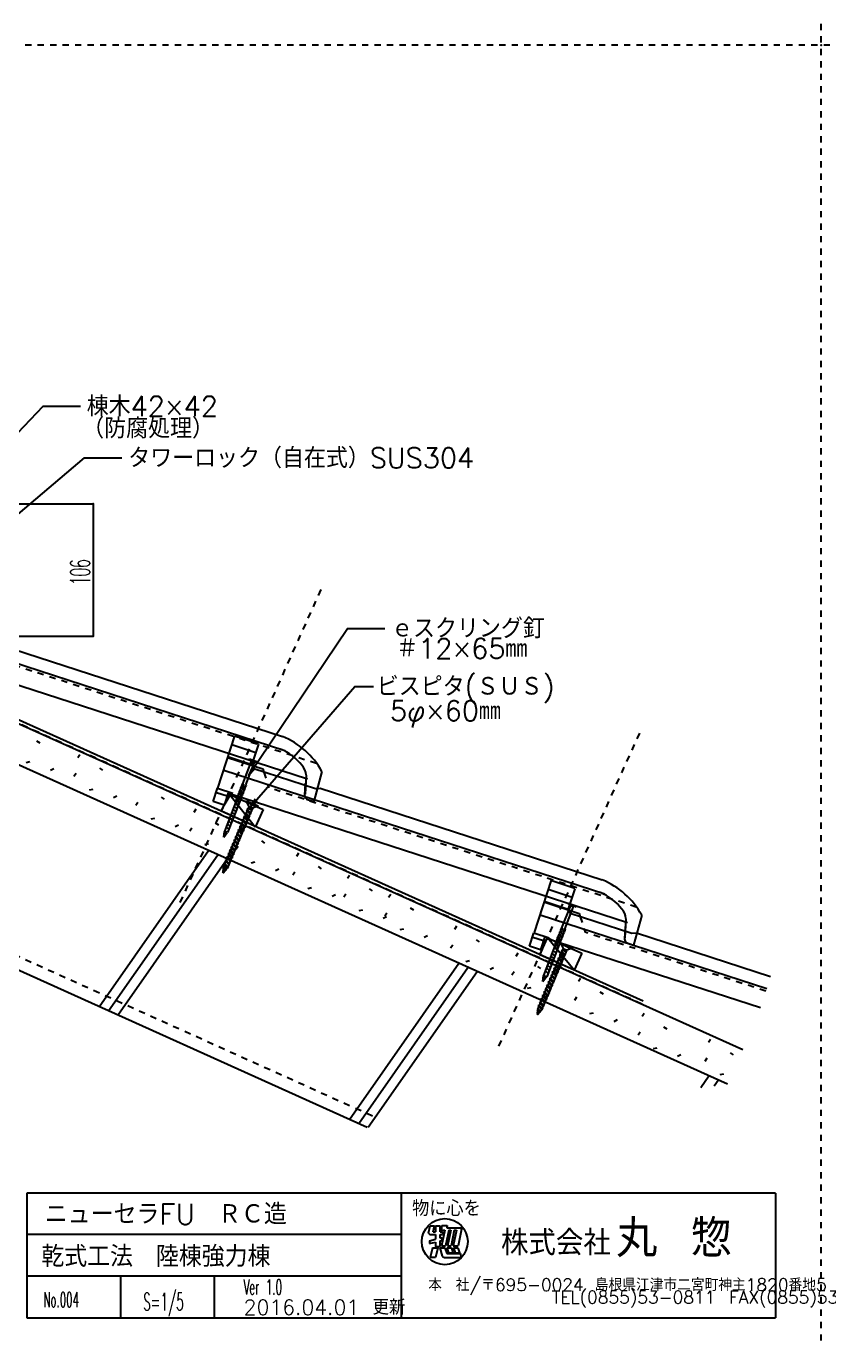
# Model space of a CAD drawing. Extents: x -1727 to 4652, y -2308 to 2357.
# Drawn here: x 848 to 1491, y 15 to 1065 of the extents above; entities that cross this region are included whole.
import ezdxf

# ---------------------------------------------------------------- set-up
doc = ezdxf.new("R2010")
doc.units = 0
doc.header["$LTSCALE"] = 5
doc.linetypes.add('DOT', pattern=[2, 1, -1])
for name, color, linetype in [('0-0', 7, 'CONTINUOUS'), ('0-1', 7, 'CONTINUOUS'), ('0-2', 7, 'CONTINUOUS'), ('0-3', 7, 'CONTINUOUS'), ('0-4', 7, 'CONTINUOUS'), ('0-A', 7, 'CONTINUOUS'), ('0-F', 7, 'CONTINUOUS')]:
    doc.layers.add(name, color=color, linetype=linetype)
doc.styles.get("Standard").update_dxf_attribs({"font": 'txt.shx', "bigfont": 'extfont.shx'})

msp = doc.modelspace()

# ---------------------------------------------------------------- linework, layer by layer
at = {"layer": '0-0', "color": 7, "linetype": 'CONTINUOUS'}
for p, q in [((1448.494, 130.3427), (848.494, 130.3427)), ((848.494, 130.3427), (848.494, 30.3427)), ((1148.494, 130.3427), (1148.494, 30.3427)), ((1448.494, 130.3427), (1448.494, 30.3427)), ((1148.494, 97.0093), (848.494, 97.0093)), ((1170.1928, 98.3051), (1171.6706, 104.1209)), ((1170.1928, 98.3051), (1171.4886, 97.0226)), ((1171.4886, 97.0226), (1175.848, 97.0226)), ((1171.6706, 104.1209), (1175.0144, 104.1209)), ((1174.0305, 99.2847), (1175.0144, 104.1209)), ((1174.0305, 99.2847), (1175.848, 99.2847)), ((1175.848, 104.1209), (1175.848, 99.2847)), ((1175.848, 104.1209), (1179.7092, 104.1209)), ((1175.848, 97.0226), (1175.848, 93.263)), ((1179.7092, 99.2847), (1179.7092, 104.1209)), ((1179.7092, 99.2847), (1181.525, 99.2847)), ((1179.7092, 94.2488), (1179.7092, 97.0226)), ((1179.7092, 97.0226), (1181.525, 97.0226)), ((1179.7092, 94.2488), (1181.2924, 94.6531)), ((1181.0739, 104.2594), (1180.3422, 100.6628)), ((1180.3422, 100.6628), (1183.4007, 100.6628)), ((1183.4007, 100.6628), (1180.8288, 88.0206)), ((1181.2924, 94.6531), (1180.9684, 92.3845)), ((1181.0739, 104.2594), (1185.3013, 104.2594)), ((1181.525, 99.2847), (1181.525, 97.0226)), ((1186.4739, 100.6628), (1183.902, 88.0206)), ((1185.3013, 104.2594), (1184.961, 102.5869)), ((1184.961, 102.5869), (1196.1117, 102.5869)), ((1188.159, 100.6628), (1185.5871, 88.0206)), ((1186.4739, 100.6628), (1188.159, 100.6628)), ((1191.0054, 100.6628), (1188.4335, 88.0206)), ((1192.7063, 100.6628), (1190.1344, 88.0206)), ((1191.0054, 100.6628), (1192.7063, 100.6628)), ((1196.753, 101.5032), (1194.0101, 88.0206)), ((1171.1415, 92.0613), (1175.848, 93.263)), ((1171.1415, 92.0613), (1171.1415, 89.8755)), ((1171.1415, 89.8755), (1175.848, 91.0772)), ((1173.4608, 86.5179), (1171.6265, 78.7787)), ((1173.4608, 86.5179), (1177.8707, 86.5179)), ((1175.614, 87.6186), (1179.7092, 87.6186)), ((1175.848, 91.0772), (1175.848, 87.5406)), ((1177.8707, 86.5179), (1176.0364, 78.7787)), ((1179.4024, 86.5179), (1181.3147, 79.8227)), ((1179.4024, 86.5179), (1183.5004, 86.5179)), ((1179.7092, 92.063), (1180.9684, 92.3845)), ((1179.7092, 87.6186), (1179.7092, 92.063)), ((1180.8288, 88.0206), (1183.902, 88.0206)), ((1183.5004, 86.5179), (1184.9773, 81.8024)), ((1185.0645, 86.5179), (1186.3271, 82.4863)), ((1185.0645, 86.5179), (1188.6511, 86.5179)), ((1185.5871, 88.0206), (1188.4335, 88.0206)), ((1188.6511, 86.5179), (1189.9138, 82.4863)), ((1190.1344, 88.0206), (1194.0101, 88.0206)), ((1190.4347, 86.5179), (1191.6974, 82.4863)), ((1190.4347, 86.5179), (1193.8814, 86.5179)), ((1193.8814, 86.5179), (1195.1441, 82.4863)), ((1176.0364, 78.7787), (1171.6265, 78.7787)), ((1183.966, 78.5987), (1196.3276, 78.5987)), ((1184.9773, 81.8024), (1195.9892, 81.8024)), ((1186.3271, 82.4863), (1189.9138, 82.4863)), ((1191.6974, 82.4863), (1195.1441, 82.4863)), ((1195.9892, 81.8024), (1196.3276, 78.5987)), ((1148.494, 63.676), (848.494, 63.676)), ((923.494, 63.676), (923.494, 30.3427)), ((998.494, 63.676), (998.494, 30.3427)), ((848.494, 30.3427), (1448.494, 30.3427))]:
    msp.add_line(p, q, dxfattribs=at)
msp.add_circle((1183.3491, 91.3979), 18.4473, dxfattribs=at)
for centre, radius, start, end in [((1195.2195, 101.3273), 1.5436, 6.5455, 54.6882), ((1183.6165, 81.3252), 2.7488, 213.1353, 277.3045)]:
    msp.add_arc(centre, radius, start, end, dxfattribs=at)
at = {"layer": '0-1', "color": 7, "linetype": 'DOT'}
msp.add_line((1341.2958, 281.7651), (723.5402, 559.7519), dxfattribs=at)
at = {"layer": '0-1', "color": 7, "linetype": 'CONTINUOUS'}
for p, q in [((1342.477, 283.9495), (724.4469, 562.0598)), ((1031.3878, 423.5104), (1010.528, 449.9465)), ((1286.985, 308.8954), (1265.8027, 334.9014))]:
    msp.add_line(p, q, dxfattribs=at)
at = {"layer": '0-1', "color": 4, "linetype": 'CONTINUOUS'}
for p, q in [((1021.5386, 458.1967), (1028.5391, 476.2849)), ((1023.8279, 457.3096), (1030.8288, 475.3987)), ((1026.6328, 477.4047), (1026.9176, 478.1407)), ((1032.9931, 474.9431), (1026.6328, 477.4047)), ((1026.9176, 478.1407), (1033.2779, 475.6791)), ((1028.5391, 476.2849), (1028.0702, 476.8484)), ((1028.5391, 476.2849), (1030.8288, 475.3987)), ((1030.8288, 475.3987), (1031.5557, 475.4994)), ((1030.8288, 475.3987), (1031.5557, 475.4994)), ((1033.2779, 475.6791), (1032.9931, 474.9431)), ((1019.7022, 453.452), (1021.3436, 449.5262)), ((1019.7022, 453.452), (1021.3436, 449.5262)), ((1020.6204, 455.8243), (1022.2618, 451.8985)), ((1020.6204, 455.8243), (1022.2618, 451.8985)), ((1021.5386, 458.1967), (1023.1799, 454.2709)), ((1023.7837, 457.3807), (1024.0952, 456.6358)), ((1016.6645, 445.853), (1006.6985, 420.1023)), ((1019.2645, 444.8467), (1009.2985, 419.0961)), ((1014.97, 442.5159), (1017.9624, 440.3689)), ((1015.8761, 444.8573), (1018.8686, 442.7103)), ((1019.3082, 443.8194), (1015.919, 445.1311)), ((1016.9478, 446.3349), (1017.7469, 444.4236)), ((1016.9478, 446.3349), (1017.7469, 444.4236)), ((1017.8659, 448.7072), (1019.5073, 444.7815)), ((1017.8659, 448.7072), (1019.5073, 444.7815)), ((1018.7841, 451.0797), (1020.4255, 447.1538)), ((1018.7841, 451.0797), (1020.4255, 447.1538)), ((1024.3032, 444.1143), (1024.4646, 444.4975)), ((1033.5767, 440.2089), (1024.3032, 444.1143)), ((1024.3032, 444.1143), (1026.2664, 439.8129)), ((1024.4646, 444.4975), (1033.7381, 440.5921)), ((1010.4392, 430.8092), (1013.4317, 428.6622)), ((1011.3453, 433.1505), (1014.3378, 431.0036)), ((1012.2515, 435.4918), (1015.244, 433.3449)), ((1013.1576, 437.8332), (1016.1502, 435.6863)), ((1014.0638, 440.1746), (1017.0563, 438.0276)), ((1022.6698, 431.2501), (1021.8815, 429.3782)), ((1022.0542, 431.9978), (1023.0192, 432.0798)), ((1022.0542, 431.9978), (1025.9113, 428.7831)), ((1022.0542, 431.9978), (1022.6698, 431.2501)), ((1022.6698, 431.2501), (1024.9463, 428.7011)), ((1023.8076, 433.9517), (1023.0192, 432.0798)), ((1025.2957, 429.5308), (1023.0192, 432.0798)), ((1023.1919, 434.6994), (1024.157, 434.7814)), ((1023.1919, 434.6994), (1027.049, 431.4847)), ((1023.1919, 434.6994), (1023.8076, 433.9517)), ((1023.8076, 433.9517), (1026.084, 431.4027)), ((1024.9453, 436.6533), (1024.157, 434.7814)), ((1026.4334, 432.2324), (1024.157, 434.7814)), ((1024.3296, 437.401), (1025.2947, 437.483)), ((1024.3296, 437.401), (1028.1868, 434.1863)), ((1024.3296, 437.401), (1024.9453, 436.6533)), ((1024.9453, 436.6533), (1027.2217, 434.1043)), ((1027.5711, 434.934), (1025.2947, 437.483)), ((1026.084, 431.4027), (1025.2957, 429.5308)), ((1025.6187, 438.7239), (1028.8013, 437.3836)), ((1025.7793, 438.6563), (1028.6566, 437.4445)), ((1026.2744, 439.8095), (1025.7874, 438.6529)), ((1027.049, 431.4847), (1026.084, 431.4027)), ((1026.2744, 439.8095), (1029.1437, 438.6012)), ((1027.2217, 434.1043), (1026.4334, 432.2324)), ((1027.049, 431.4847), (1026.4334, 432.2324)), ((1027.21, 438.0537), (1028.3482, 436.7792)), ((1028.1868, 434.1863), (1027.2217, 434.1043)), ((1028.3482, 436.7792), (1027.5711, 434.934)), ((1028.1868, 434.1863), (1027.5711, 434.934)), ((1029.3133, 436.8612), (1028.3482, 436.7792)), ((1028.5692, 437.4813), (1029.3133, 436.8612)), ((1029.1197, 438.6112), (1028.6245, 437.4353)), ((1028.6327, 437.4546), (1028.6245, 437.4353)), ((1029.3133, 436.8612), (1028.8013, 437.3836)), ((1033.5767, 440.2089), (1029.1437, 438.6012)), ((1033.7381, 440.5921), (1033.5767, 440.2089)), ((1006.2741, 415.3533), (1006.7825, 420.0695)), ((1007.7207, 423.7851), (1010.7132, 421.6381)), ((1008.6269, 426.1265), (1011.6194, 423.9795)), ((1009.533, 428.4678), (1012.5255, 426.3208)), ((1018.1189, 420.4438), (1017.3306, 418.5718)), ((1017.5032, 421.1914), (1018.4683, 421.2734)), ((1017.5032, 421.1914), (1021.3604, 417.9767)), ((1017.5032, 421.1914), (1018.1189, 420.4438)), ((1018.1189, 420.4438), (1020.3953, 417.8947)), ((1019.2566, 423.1454), (1018.4683, 421.2734)), ((1020.7447, 418.7244), (1018.4683, 421.2734)), ((1018.641, 423.893), (1019.606, 423.975)), ((1018.641, 423.893), (1022.4981, 420.6783)), ((1018.641, 423.893), (1019.2566, 423.1454)), ((1019.2566, 423.1454), (1021.5331, 420.5963)), ((1020.3944, 425.847), (1019.606, 423.975)), ((1021.8825, 421.426), (1019.606, 423.975)), ((1019.7787, 426.5946), (1020.7438, 426.6766)), ((1019.7787, 426.5946), (1023.6359, 423.3799)), ((1019.7787, 426.5946), (1020.3944, 425.847)), ((1020.3944, 425.847), (1022.6708, 423.2979)), ((1021.5321, 428.5486), (1020.7438, 426.6766)), ((1023.0202, 424.1276), (1020.7438, 426.6766)), ((1021.5331, 420.5963), (1020.7447, 418.7244)), ((1020.9164, 429.2962), (1021.8815, 429.3782)), ((1020.9164, 429.2962), (1021.5321, 428.5486)), ((1020.9164, 429.2962), (1024.7736, 426.0815)), ((1021.5321, 428.5486), (1023.8085, 425.9995)), ((1022.4981, 420.6783), (1021.5331, 420.5963)), ((1024.1579, 426.8292), (1021.8815, 429.3782)), ((1022.6708, 423.2979), (1021.8825, 421.426)), ((1022.4981, 420.6783), (1021.8825, 421.426)), ((1023.6359, 423.3799), (1022.6708, 423.2979)), ((1023.8085, 425.9995), (1023.0202, 424.1276)), ((1023.6359, 423.3799), (1023.0202, 424.1276)), ((1024.7736, 426.0815), (1023.8085, 425.9995)), ((1024.9463, 428.7011), (1024.1579, 426.8292)), ((1024.9463, 428.7011), (1024.1579, 426.8292)), ((1024.7736, 426.0815), (1024.1579, 426.8292)), ((1025.9113, 428.7831), (1024.9463, 428.7011)), ((1025.9113, 428.7831), (1025.2957, 429.5308)), ((1006.2741, 415.3533), (1009.0722, 419.1833)), ((1007.6367, 418.874), (1006.2741, 415.3533)), ((1013.568, 409.6374), (1012.7797, 407.7654)), ((1012.9523, 410.3851), (1013.9174, 410.467)), ((1012.9523, 410.3851), (1016.8095, 407.1703)), ((1012.9523, 410.3851), (1013.568, 409.6374)), ((1013.568, 409.6374), (1015.8444, 407.0883)), ((1014.7057, 412.339), (1013.9174, 410.467)), ((1016.1938, 407.918), (1013.9174, 410.467)), ((1014.0901, 413.0867), (1015.0551, 413.1686)), ((1014.0901, 413.0867), (1017.9472, 409.8719)), ((1014.0901, 413.0867), (1014.7057, 412.339)), ((1014.7057, 412.339), (1016.9822, 409.7899)), ((1015.8434, 415.0406), (1015.0551, 413.1686)), ((1017.3315, 410.6196), (1015.0551, 413.1686)), ((1015.2278, 415.7883), (1016.1928, 415.8702)), ((1015.2278, 415.7883), (1019.0849, 412.5735)), ((1015.2278, 415.7883), (1015.8434, 415.0406)), ((1015.8434, 415.0406), (1018.1199, 412.4915)), ((1016.9812, 417.7422), (1016.1928, 415.8702)), ((1018.4693, 413.3212), (1016.1928, 415.8702)), ((1016.9822, 409.7899), (1016.1938, 407.918)), ((1016.3655, 418.4898), (1017.3306, 418.5718)), ((1016.3655, 418.4898), (1020.2227, 415.2751)), ((1016.3655, 418.4898), (1016.9812, 417.7422)), ((1016.9812, 417.7422), (1019.2576, 415.1931)), ((1017.9472, 409.8719), (1016.9822, 409.7899)), ((1019.607, 416.0228), (1017.3306, 418.5718)), ((1018.1199, 412.4915), (1017.3315, 410.6196)), ((1017.9472, 409.8719), (1017.3315, 410.6196)), ((1019.0849, 412.5735), (1018.1199, 412.4915)), ((1019.2576, 415.1931), (1018.4693, 413.3212)), ((1019.0849, 412.5735), (1018.4693, 413.3212)), ((1020.2227, 415.2751), (1019.2576, 415.1931)), ((1020.3953, 417.8947), (1019.607, 416.0228)), ((1020.2227, 415.2751), (1019.607, 416.0228)), ((1021.3604, 417.9767), (1020.3953, 417.8947)), ((1021.3604, 417.9767), (1020.7447, 418.7244)), ((1008.4014, 399.5787), (1009.3665, 399.6607)), ((1008.4014, 399.5787), (1012.2586, 396.3639)), ((1008.4014, 399.5787), (1009.0171, 398.831)), ((1010.1548, 401.5326), (1009.3665, 399.6607)), ((1011.6429, 397.1116), (1009.3665, 399.6607)), ((1009.5391, 402.2803), (1010.5042, 402.3623)), ((1009.5391, 402.2803), (1013.3963, 399.0655)), ((1009.5391, 402.2803), (1010.1548, 401.5326)), ((1010.1548, 401.5326), (1012.4312, 398.9836)), ((1011.2925, 404.2342), (1010.5042, 402.3623)), ((1012.7806, 399.8132), (1010.5042, 402.3623)), ((1010.6769, 404.9819), (1011.6419, 405.0639)), ((1010.6769, 404.9819), (1014.534, 401.7671)), ((1010.6769, 404.9819), (1011.2925, 404.2342)), ((1011.2925, 404.2342), (1013.569, 401.6851)), ((1012.4303, 406.9358), (1011.6419, 405.0639)), ((1013.9184, 402.5148), (1011.6419, 405.0639)), ((1011.8146, 407.6835), (1012.7797, 407.7654)), ((1011.8146, 407.6835), (1015.6718, 404.4687)), ((1011.8146, 407.6835), (1012.4303, 406.9358)), ((1012.4303, 406.9358), (1014.7067, 404.3867)), ((1013.3963, 399.0655), (1012.4312, 398.9836)), ((1015.0561, 405.2164), (1012.7797, 407.7654)), ((1013.569, 401.6851), (1012.7806, 399.8132)), ((1013.3963, 399.0655), (1012.7806, 399.8132)), ((1014.534, 401.7671), (1013.569, 401.6851)), ((1014.7067, 404.3867), (1013.9184, 402.5148)), ((1014.534, 401.7671), (1013.9184, 402.5148)), ((1015.6718, 404.4687), (1014.7067, 404.3867)), ((1015.8444, 407.0883), (1015.0561, 405.2164)), ((1015.6718, 404.4687), (1015.0561, 405.2164)), ((1016.8095, 407.1703), (1015.8444, 407.0883)), ((1016.8095, 407.1703), (1016.1938, 407.918)), ((1005.4728, 391.07), (1006.1548, 391.3302)), ((1005.4728, 391.07), (1006.0329, 390.2458)), ((1005.4728, 391.07), (1008.0708, 388.9047)), ((1005.7578, 387.7992), (1006.0329, 390.2458)), ((1005.9799, 387.2652), (1007.2772, 388.8525)), ((1006.0329, 390.2458), (1007.2772, 388.8525)), ((1006.1259, 394.1755), (1007.091, 394.2575)), ((1006.1259, 394.1755), (1006.7416, 393.4278)), ((1006.1259, 394.1755), (1009.9831, 390.9607)), ((1006.1548, 391.3302), (1006.2628, 392.2909)), ((1007.7982, 389.49), (1006.1548, 391.3302)), ((1006.7416, 393.4278), (1006.2628, 392.2909)), ((1006.7416, 393.4278), (1008.9738, 390.9283)), ((1007.8793, 396.1294), (1007.091, 394.2575)), ((1009.3674, 391.7084), (1007.091, 394.2575)), ((1007.2637, 396.8771), (1008.2287, 396.9591)), ((1007.2637, 396.8771), (1007.8793, 396.1294)), ((1007.2637, 396.8771), (1011.1208, 393.6623)), ((1008.0708, 388.9047), (1007.2772, 388.8525)), ((1007.7982, 389.49), (1008.9738, 390.9283)), ((1008.0708, 388.9047), (1007.7982, 389.49)), ((1007.8793, 396.1294), (1010.1558, 393.5804)), ((1009.0171, 398.831), (1008.2287, 396.9591)), ((1010.5052, 394.41), (1008.2287, 396.9591)), ((1009.9831, 390.9607), (1008.9738, 390.9283)), ((1009.0171, 398.831), (1011.2935, 396.282)), ((1010.1558, 393.5804), (1009.3674, 391.7084)), ((1009.9831, 390.9607), (1009.3674, 391.7084)), ((1011.1208, 393.6623), (1010.1558, 393.5804)), ((1011.2935, 396.282), (1010.5052, 394.41)), ((1011.1208, 393.6623), (1010.5052, 394.41)), ((1012.2586, 396.3639), (1011.2935, 396.282)), ((1012.4312, 398.9836), (1011.6429, 397.1116)), ((1012.2586, 396.3639), (1011.6429, 397.1116)), ((1005.3044, 387.5606), (1005.7578, 387.7992)), ((1005.6941, 387.2325), (1005.3044, 387.5606)), ((1005.6528, 386.8651), (1005.6941, 387.2325)), ((1005.6528, 386.8651), (1005.8475, 387.1033)), ((1006.1547, 386.8448), (1005.6528, 386.8651)), ((1006.1547, 386.8448), (1005.8475, 387.1033)), ((1006.1547, 386.8448), (1005.9799, 387.2652)), ((1277.2674, 342.7509), (1284.268, 360.839)), ((1279.5568, 341.8638), (1286.5577, 359.9529)), ((1282.3616, 361.9589), (1282.6465, 362.6948)), ((1288.722, 359.4973), (1282.3616, 361.9589)), ((1282.6465, 362.6948), (1289.0068, 360.2332)), ((1284.268, 360.839), (1283.799, 361.4026)), ((1284.268, 360.839), (1286.5577, 359.9529)), ((1286.5577, 359.9529), (1287.2846, 360.0536)), ((1286.5577, 359.9529), (1287.2846, 360.0536)), ((1289.0068, 360.2332), (1288.722, 359.4973)), ((1275.4311, 338.0061), (1277.0725, 334.0804)), ((1275.4311, 338.0061), (1277.0725, 334.0804)), ((1276.3493, 340.3784), (1277.9907, 336.4527)), ((1276.3493, 340.3784), (1277.9907, 336.4527)), ((1277.2674, 342.7509), (1278.9088, 338.825)), ((1279.5126, 341.9348), (1279.8241, 341.19)), ((1272.3934, 330.4071), (1262.4274, 304.6565)), ((1274.9934, 329.4008), (1265.0273, 303.6502)), ((1270.6988, 327.0701), (1273.6913, 324.9231)), ((1271.605, 329.4114), (1274.5975, 327.2644)), ((1275.037, 328.3735), (1271.6479, 329.6852)), ((1272.6767, 330.889), (1273.4758, 328.9778)), ((1272.6767, 330.889), (1273.4758, 328.9778)), ((1273.5948, 333.2614), (1275.2362, 329.3356)), ((1273.5948, 333.2614), (1275.2362, 329.3356)), ((1274.513, 335.6338), (1276.1543, 331.7079)), ((1274.513, 335.6338), (1276.1543, 331.7079)), ((1276.2232, 330.5402), (1276.3846, 330.9234)), ((1285.4968, 326.6348), (1276.2232, 330.5402)), ((1276.2232, 330.5402), (1278.1864, 326.2388)), ((1276.3846, 330.9234), (1285.6581, 327.018)), ((1278.1945, 326.2354), (1277.7074, 325.0788)), ((1278.1945, 326.2354), (1281.0637, 325.0271)), ((1285.4968, 326.6348), (1281.0637, 325.0271)), ((1285.6581, 327.018), (1285.4968, 326.6348)), ((1266.1681, 315.3633), (1269.1606, 313.2163)), ((1267.0742, 317.7046), (1270.0667, 315.5577)), ((1267.9804, 320.046), (1270.9729, 317.8991)), ((1268.8865, 322.3873), (1271.8791, 320.2404)), ((1269.7927, 324.7287), (1272.7852, 322.5817)), ((1272.8365, 315.7221), (1273.8015, 315.8041)), ((1272.8365, 315.7221), (1273.4521, 314.9745)), ((1272.8365, 315.7221), (1276.6936, 312.5074)), ((1274.5898, 317.6761), (1273.8015, 315.8041)), ((1276.0779, 313.2551), (1273.8015, 315.8041)), ((1273.9742, 318.4237), (1274.9392, 318.5057)), ((1273.9742, 318.4237), (1277.8313, 315.209)), ((1273.9742, 318.4237), (1274.5898, 317.6761)), ((1274.5898, 317.6761), (1276.8663, 315.127)), ((1275.7276, 320.3777), (1274.9392, 318.5057)), ((1277.2157, 315.9567), (1274.9392, 318.5057)), ((1275.1119, 321.1253), (1276.077, 321.2073)), ((1275.1119, 321.1253), (1278.9691, 317.9106)), ((1275.1119, 321.1253), (1275.7276, 320.3777)), ((1275.7276, 320.3777), (1278.004, 317.8286)), ((1276.8653, 323.0792), (1276.077, 321.2073)), ((1278.3534, 318.6583), (1276.077, 321.2073)), ((1276.8663, 315.127), (1276.0779, 313.2551)), ((1276.8663, 315.127), (1276.0779, 313.2551)), ((1276.2496, 323.8269), (1277.2147, 323.9089)), ((1276.2496, 323.8269), (1280.1068, 320.6122)), ((1276.2496, 323.8269), (1276.8653, 323.0792)), ((1276.8653, 323.0792), (1279.1417, 320.5302)), ((1277.8313, 315.209), (1276.8663, 315.127)), ((1279.4911, 321.3599), (1277.2147, 323.9089)), ((1278.004, 317.8286), (1277.2157, 315.9567)), ((1277.8313, 315.209), (1277.2157, 315.9567)), ((1277.5388, 325.1498), (1280.7213, 323.8095)), ((1277.6993, 325.0822), (1280.5766, 323.8704)), ((1278.9691, 317.9106), (1278.004, 317.8286)), ((1279.1417, 320.5302), (1278.3534, 318.6583)), ((1278.9691, 317.9106), (1278.3534, 318.6583)), ((1279.13, 324.4797), (1280.2682, 323.2051)), ((1280.1068, 320.6122), (1279.1417, 320.5302)), ((1280.2682, 323.2051), (1279.4911, 321.3599)), ((1280.1068, 320.6122), (1279.4911, 321.3599)), ((1281.2333, 323.2871), (1280.2682, 323.2051)), ((1280.4893, 323.9072), (1281.2333, 323.2871)), ((1281.0398, 325.0372), (1280.5445, 323.8612)), ((1280.5527, 323.8805), (1280.5445, 323.8612)), ((1281.2333, 323.2871), (1280.7213, 323.8095)), ((1262.003, 299.9074), (1262.5114, 304.6236)), ((1263.4496, 308.3392), (1266.4421, 306.1922)), ((1264.3558, 310.6806), (1267.3483, 308.5336)), ((1265.2619, 313.022), (1268.2544, 310.875)), ((1268.2855, 304.9158), (1269.2506, 304.9977)), ((1268.2855, 304.9158), (1272.1427, 301.701)), ((1268.2855, 304.9158), (1268.9012, 304.1681)), ((1270.0389, 306.8697), (1269.2506, 304.9977)), ((1271.527, 302.4487), (1269.2506, 304.9977)), ((1269.4233, 307.6174), (1270.3883, 307.6993)), ((1269.4233, 307.6174), (1273.2804, 304.4026)), ((1269.4233, 307.6174), (1270.0389, 306.8697)), ((1270.0389, 306.8697), (1272.3154, 304.3206)), ((1271.1767, 309.5713), (1270.3883, 307.6993)), ((1272.6648, 305.1503), (1270.3883, 307.6993)), ((1270.561, 310.3189), (1271.5261, 310.4009)), ((1270.561, 310.3189), (1274.4181, 307.1042)), ((1270.561, 310.3189), (1271.1767, 309.5713)), ((1271.1767, 309.5713), (1273.4531, 307.0222)), ((1272.3144, 312.2729), (1271.5261, 310.4009)), ((1273.8025, 307.8519), (1271.5261, 310.4009)), ((1271.6987, 313.0205), (1272.6638, 313.1025)), ((1271.6987, 313.0205), (1275.5559, 309.8058)), ((1271.6987, 313.0205), (1272.3144, 312.2729)), ((1272.3144, 312.2729), (1274.5908, 309.7238)), ((1273.4521, 314.9745), (1272.6638, 313.1025)), ((1274.9402, 310.5535), (1272.6638, 313.1025)), ((1273.4531, 307.0222), (1272.6648, 305.1503)), ((1273.2804, 304.4026), (1272.6648, 305.1503)), ((1273.4521, 314.9745), (1275.7285, 312.4254)), ((1274.4181, 307.1042), (1273.4531, 307.0222)), ((1274.5908, 309.7238), (1273.8025, 307.8519)), ((1274.4181, 307.1042), (1273.8025, 307.8519)), ((1275.5559, 309.8058), (1274.5908, 309.7238)), ((1275.7285, 312.4254), (1274.9402, 310.5535)), ((1275.5559, 309.8058), (1274.9402, 310.5535)), ((1276.6936, 312.5074), (1275.7285, 312.4254)), ((1276.6936, 312.5074), (1276.0779, 313.2551)), ((1262.003, 299.9074), (1264.8011, 303.7375)), ((1263.3656, 303.4281), (1262.003, 299.9074)), ((1263.7346, 294.1094), (1264.6997, 294.1914)), ((1263.7346, 294.1094), (1267.5918, 290.8946)), ((1263.7346, 294.1094), (1264.3503, 293.3617)), ((1265.488, 296.0633), (1264.6997, 294.1914)), ((1266.9761, 291.6423), (1264.6997, 294.1914)), ((1264.8723, 296.811), (1265.8374, 296.893)), ((1264.8723, 296.811), (1268.7295, 293.5962)), ((1264.8723, 296.811), (1265.488, 296.0633)), ((1265.488, 296.0633), (1267.7644, 293.5142)), ((1266.6257, 298.7649), (1265.8374, 296.893)), ((1268.1138, 294.3439), (1265.8374, 296.893)), ((1266.0101, 299.5126), (1266.9751, 299.5946)), ((1266.0101, 299.5126), (1269.8672, 296.2978)), ((1266.0101, 299.5126), (1266.6257, 298.7649)), ((1266.6257, 298.7649), (1268.9022, 296.2158)), ((1267.7635, 301.4665), (1266.9751, 299.5946)), ((1269.2516, 297.0455), (1266.9751, 299.5946)), ((1267.1478, 302.2142), (1268.1129, 302.2961)), ((1267.1478, 302.2142), (1271.005, 298.9994)), ((1267.1478, 302.2142), (1267.7635, 301.4665)), ((1267.7635, 301.4665), (1270.0399, 298.9174)), ((1268.9012, 304.1681), (1268.1129, 302.2961)), ((1270.3893, 299.7471), (1268.1129, 302.2961)), ((1268.9022, 296.2158), (1268.1138, 294.3439)), ((1268.7295, 293.5962), (1268.1138, 294.3439)), ((1268.9012, 304.1681), (1271.1776, 301.619)), ((1269.8672, 296.2978), (1268.9022, 296.2158)), ((1270.0399, 298.9174), (1269.2516, 297.0455)), ((1269.8672, 296.2978), (1269.2516, 297.0455)), ((1271.005, 298.9994), (1270.0399, 298.9174)), ((1271.1776, 301.619), (1270.3893, 299.7471)), ((1271.005, 298.9994), (1270.3893, 299.7471)), ((1272.1427, 301.701), (1271.1776, 301.619)), ((1272.3154, 304.3206), (1271.527, 302.4487)), ((1272.1427, 301.701), (1271.527, 302.4487)), ((1273.2804, 304.4026), (1272.3154, 304.3206)), ((1260.9371, 285.2569), (1260.1488, 283.385)), ((1260.3214, 286.0046), (1261.2865, 286.0866)), ((1260.3214, 286.0046), (1264.1786, 282.7899)), ((1260.3214, 286.0046), (1260.9371, 285.2569)), ((1260.9371, 285.2569), (1263.2135, 282.7079)), ((1262.0748, 287.9585), (1261.2865, 286.0866)), ((1263.5629, 283.5375), (1261.2865, 286.0866)), ((1261.4592, 288.7062), (1262.4242, 288.7882)), ((1261.4592, 288.7062), (1265.3163, 285.4914)), ((1261.4592, 288.7062), (1262.0748, 287.9585)), ((1262.0748, 287.9585), (1264.3513, 285.4095)), ((1263.2125, 290.6601), (1262.4242, 288.7882)), ((1264.7006, 286.2391), (1262.4242, 288.7882)), ((1262.5969, 291.4078), (1263.5619, 291.4898)), ((1262.5969, 291.4078), (1266.454, 288.193)), ((1262.5969, 291.4078), (1263.2125, 290.6601)), ((1263.2125, 290.6601), (1265.489, 288.1111)), ((1264.3503, 293.3617), (1263.5619, 291.4898)), ((1265.8384, 288.9407), (1263.5619, 291.4898)), ((1264.3513, 285.4095), (1263.5629, 283.5375)), ((1264.1786, 282.7899), (1263.5629, 283.5375)), ((1264.3503, 293.3617), (1266.6267, 290.8127)), ((1265.3163, 285.4914), (1264.3513, 285.4095)), ((1265.489, 288.1111), (1264.7006, 286.2391)), ((1265.3163, 285.4914), (1264.7006, 286.2391)), ((1266.454, 288.193), (1265.489, 288.1111)), ((1266.6267, 290.8127), (1265.8384, 288.9407)), ((1266.454, 288.193), (1265.8384, 288.9407)), ((1267.5918, 290.8946), (1266.6267, 290.8127)), ((1267.7644, 293.5142), (1266.9761, 291.6423)), ((1267.5918, 290.8946), (1266.9761, 291.6423)), ((1268.7295, 293.5962), (1267.7644, 293.5142)), ((1257.2244, 273.9865), (1257.6778, 274.2251)), ((1257.6141, 273.6584), (1257.2244, 273.9865)), ((1257.3929, 277.4959), (1258.0748, 277.7561)), ((1257.3929, 277.4959), (1257.9529, 276.6717)), ((1257.3929, 277.4959), (1259.9908, 275.3307)), ((1257.5728, 273.291), (1257.6141, 273.6584)), ((1257.5728, 273.291), (1257.7676, 273.5293)), ((1258.0748, 273.2707), (1257.5728, 273.291)), ((1257.6778, 274.2251), (1257.9529, 276.6717)), ((1258.0748, 273.2707), (1257.7676, 273.5293)), ((1257.8999, 273.6912), (1259.1972, 275.2784)), ((1258.0748, 273.2707), (1257.8999, 273.6912)), ((1257.9529, 276.6717), (1259.1972, 275.2784)), ((1258.046, 280.6014), (1259.011, 280.6834)), ((1258.046, 280.6014), (1258.6616, 279.8537)), ((1258.046, 280.6014), (1261.9031, 277.3867)), ((1258.0748, 277.7561), (1258.1828, 278.7168)), ((1259.7182, 275.9159), (1258.0748, 277.7561)), ((1258.6616, 279.8537), (1258.1828, 278.7168)), ((1258.6616, 279.8537), (1260.8938, 277.3542)), ((1259.7994, 282.5553), (1259.011, 280.6834)), ((1261.2875, 278.1343), (1259.011, 280.6834)), ((1259.1837, 283.303), (1260.1488, 283.385)), ((1259.1837, 283.303), (1259.7994, 282.5553)), ((1259.1837, 283.303), (1263.0409, 280.0883)), ((1259.9908, 275.3307), (1259.1972, 275.2784)), ((1259.7182, 275.9159), (1260.8938, 277.3542)), ((1259.9908, 275.3307), (1259.7182, 275.9159)), ((1259.7994, 282.5553), (1262.0758, 280.0063)), ((1262.4252, 280.8359), (1260.1488, 283.385)), ((1261.9031, 277.3867), (1260.8938, 277.3542)), ((1262.0758, 280.0063), (1261.2875, 278.1343)), ((1261.9031, 277.3867), (1261.2875, 278.1343)), ((1263.0409, 280.0883), (1262.0758, 280.0063)), ((1263.2135, 282.7079), (1262.4252, 280.8359)), ((1263.0409, 280.0883), (1262.4252, 280.8359)), ((1264.1786, 282.7899), (1263.2135, 282.7079))]:
    msp.add_line(p, q, dxfattribs=at)
at = {"layer": '0-1', "color": 3, "linetype": 'CONTINUOUS'}
for points in [[(1037.8767, 437.6149), (1031.7104, 423.9405), (1004.3627, 436.2722), (1010.528, 449.9465), (1037.8767, 437.6149)], [(1293.1514, 322.5697), (1286.985, 308.8954), (1259.6364, 321.227), (1265.8027, 334.9014), (1293.1514, 322.5697)]]:
    msp.add_lwpolyline(points, close=True, dxfattribs=at)
at = {"layer": '0-1', "color": 4, "linetype": 'CONTINUOUS'}
for points in [[(1025.284, 437.4576), (1025.31, 437.5178), (1025.3352, 437.5784), (1025.3593, 437.6394), (1025.3825, 437.7007), (1025.4047, 437.7625), (1025.426, 437.8246), (1025.4462, 437.887), (1025.4655, 437.9498), (1025.4838, 438.0129), (1025.5011, 438.0763), (1025.5174, 438.14), (1025.5327, 438.2039), (1025.547, 438.2681), (1025.5602, 438.3326), (1025.5725, 438.3973), (1025.5838, 438.4622), (1025.5941, 438.5274), (1025.6033, 438.5927), (1025.6115, 438.6582), (1025.6187, 438.7239)], [(1277.204, 323.8835), (1277.2301, 323.9437), (1277.2552, 324.0043), (1277.2793, 324.0653), (1277.3025, 324.1267), (1277.3247, 324.1884), (1277.346, 324.2505), (1277.3662, 324.313), (1277.3855, 324.3757), (1277.4038, 324.4388), (1277.4211, 324.5022), (1277.4374, 324.5659), (1277.4527, 324.6298), (1277.467, 324.694), (1277.4803, 324.7585), (1277.4926, 324.8232), (1277.5038, 324.8881), (1277.5141, 324.9533), (1277.5233, 325.0186), (1277.5316, 325.0841), (1277.5388, 325.1498)]]:
    msp.add_lwpolyline(points, dxfattribs=at)
for centre, radius, start, end in [((1020.4178, 451.8112), 1.79, 113.5613, 204.1237), ((1021.3359, 454.1836), 1.79, 113.5613, 204.1237), ((1022.254, 456.5559), 1.79, 113.5613, 204.1237), ((1019.9679, 452.0395), 2.2981, 300.183, 356.4846), ((1020.8861, 454.4118), 2.2981, 300.183, 356.4846), ((1021.8014, 456.7768), 2.2981, 300.183, 356.4846), ((1017.6633, 444.6941), 1.79, 113.5613, 165.9694), ((1018.5814, 447.0665), 1.79, 113.5613, 204.1237), ((1019.4996, 449.4389), 1.79, 113.5613, 204.1237), ((1017.2135, 444.9224), 2.2981, 332.0302, 356.4846), ((1018.1316, 447.2947), 2.2981, 300.183, 356.4846), ((1019.0498, 449.6671), 2.2981, 300.183, 356.4846), ((1006.7001, 419.1078), 0.9653, 346.0046, 445.0738), ((1008.4865, 418.4164), 0.9653, 52.6112, 151.6804), ((1276.1466, 336.3654), 1.79, 113.5613, 204.1237), ((1277.0648, 338.7377), 1.79, 113.5613, 204.1237), ((1277.9829, 341.11), 1.79, 113.5613, 204.1237), ((1275.6968, 336.5936), 2.2981, 300.183, 356.4846), ((1276.6149, 338.9659), 2.2981, 300.183, 356.4846), ((1277.5302, 341.3309), 2.2981, 300.183, 356.4846), ((1273.3922, 329.2483), 1.79, 113.5613, 165.9694), ((1274.3103, 331.6206), 1.79, 113.5613, 204.1237), ((1275.2285, 333.993), 1.79, 113.5613, 204.1237), ((1272.9423, 329.4765), 2.2981, 332.0302, 356.4846), ((1273.8605, 331.8489), 2.2981, 300.183, 356.4846), ((1274.7787, 334.2213), 2.2981, 300.183, 356.4846), ((1262.429, 303.6619), 0.9653, 346.0046, 445.0738), ((1264.2154, 302.9706), 0.9653, 52.6112, 151.6804)]:
    msp.add_arc(centre, radius, start, end, dxfattribs=at)
at = {"layer": '0-2', "color": 2, "linetype": 'CONTINUOUS'}
for p, q in [((749.8852, 584.1822), (1055.2232, 485.0081)), ((827.1024, 569.6363), (1053.2871, 496.1716)), ((1073.4404, 461.8529), (755.589, 565.0068)), ((1014.9357, 496.7246), (1001.3237, 454.7924)), ((1014.9227, 496.7288), (1034.1328, 490.4981)), ((1012.602, 489.5738), (1031.8121, 483.343)), ((1033.9507, 489.9366), (1028.4929, 473.1096)), ((1009.1406, 479.4084), (1037.4892, 470.2059)), ((1029.2446, 472.8657), (1009.2828, 479.3403)), ((1009.489, 479.9761), (1028.6991, 473.7453)), ((1030.2974, 470.4217), (1029.2446, 472.8657)), ((1006.1803, 469.121), (1311.5352, 369.9987)), ((1030.2974, 470.4217), (1079.8476, 454.3502)), ((1037.4892, 470.2059), (1038.3104, 467.5892)), ((1072.1325, 465.1251), (1071.3336, 449.8378)), ((1084.8453, 468.0696), (1078.3564, 444.0307)), ((997.8142, 443.9812), (1001.2701, 454.6272)), ((1001.2701, 454.6272), (1013.5362, 450.6454)), ((1010.0038, 451.7921), (1006.5479, 441.1461)), ((1071.268, 448.8634), (1071.7954, 458.7692)), ((1079.8476, 454.3502), (1083.4, 454.5881)), ((1083.4, 454.5881), (1309.5971, 381.1619)), ((1006.5479, 441.1461), (997.8142, 443.9812)), ((1000.3689, 451.2186), (1008.9169, 448.4437)), ((1006.5479, 441.1461), (1012.5129, 450.9776)), ((1329.7563, 346.8466), (1011.8873, 449.9465)), ((1072.5133, 445.9576), (1078.3564, 444.0307)), ((1268.5007, 380.8833), (1254.8816, 338.9534)), ((1268.4877, 380.8875), (1287.6967, 374.6535)), ((1266.1658, 373.7329), (1285.3748, 367.4989)), ((1287.5145, 374.0921), (1282.0539, 357.266)), ((1262.7026, 363.5681), (1291.0497, 354.3608)), ((1282.8056, 357.0221), (1262.8449, 363.5)), ((1263.0512, 364.1357), (1282.2602, 357.9017)), ((1283.8579, 354.5778), (1282.8056, 357.0221)), ((1259.7406, 353.2812), (1441.3737, 294.2866)), ((1283.8579, 354.5778), (1333.4054, 338.498)), ((1291.0497, 354.3608), (1291.8705, 351.744)), ((1328.4479, 350.1186), (1327.6515, 334.8312)), ((1341.1601, 353.0652), (1334.6753, 329.0253)), ((1251.3702, 328.1429), (1254.8279, 338.7883)), ((1254.8279, 338.7883), (1267.0934, 334.8044)), ((1327.5861, 333.8568), (1328.1118, 343.7626)), ((1333.4054, 338.498), (1336.9579, 338.7352)), ((1336.9579, 338.7352), (1444.4688, 303.8157)), ((1260.1035, 325.3063), (1251.3702, 328.1429)), ((1253.9262, 335.3798), (1262.4737, 332.6035)), ((1263.5612, 335.9517), (1260.1035, 325.3063)), ((1260.1035, 325.3063), (1266.0701, 335.1367)), ((1436.2997, 278.6572), (1265.4444, 334.1058)), ((1328.8318, 330.9512), (1334.6753, 329.0253))]:
    msp.add_line(p, q, dxfattribs=at)
at = {"layer": '0-2', "color": 2, "linetype": 'DOT'}
for p, q in [((1080.5614, 474.4256), (785.9445, 570.1175)), ((1038.3104, 467.5892), (1042.242, 455.0624)), ((1336.8752, 359.4206), (1042.242, 455.0624)), ((1291.8705, 351.744), (1295.7999, 339.2165)), ((1440.6825, 292.1585), (1295.7999, 339.2165))]:
    msp.add_line(p, q, dxfattribs=at)
at = {"layer": '0-2', "color": 2, "linetype": 'CONTINUOUS'}
for centre, radius, start, end in [((1029.3713, 437.5437), 63.3182, 28.8228, 67.8082), ((1036.545, 448.4545), 40.5271, 36.9705, 67.9189), ((1060.6744, 464.851), 11.4753, 2.3144, 44.0364), ((1074.4092, 448.6537), 3.202, 179.5926, 241.8283), ((1285.6913, 322.5299), 63.3182, 28.8326, 67.8179), ((1292.8632, 333.442), 40.5271, 36.9802, 67.9286), ((1316.9898, 349.8425), 11.4753, 2.3241, 44.0462), ((1330.7273, 333.6475), 3.202, 179.6023, 241.8381)]:
    msp.add_arc(centre, radius, start, end, dxfattribs=at)
at = {"layer": '0-2', "color": 7}
msp.add_point((1485, 1050), dxfattribs=at)
at = {"layer": '0-3', "color": 7, "linetype": 'CONTINUOUS'}
for p, q in [((820.5211, 682.459), (901.5928, 682.4516)), ((901.5928, 682.4516), (901.5832, 576.5671)), ((820.5115, 576.5745), (901.5832, 576.5671))]:
    msp.add_line(p, q, dxfattribs=at)
for points in [[(734.227, 627.1019), (861.3737, 760.6864), (891.3737, 760.6864)], [(724.192, 574.842), (894.648, 719.2561), (924.648, 719.2561)], [(1026.0465, 464.9014), (1105.3223, 582.7439), (1135.3223, 582.7439)], [(1027.445, 439.421), (1111.3424, 536.1645), (1126.3424, 536.1645)], [(1029.1956, 471.822), (1026.0465, 464.9014), (1031.2699, 470.4266)], [(1031.4144, 445.9061), (1027.445, 439.421), (1033.3031, 444.2682)]]:
    msp.add_lwpolyline(points, dxfattribs=at)
at = {"layer": '0-3', "color": 7}
for p in [(901.5928, 682.4516), (901.5832, 576.5671)]:
    msp.add_point(p, dxfattribs=at)
at = {"layer": '0-4', "color": 4, "linetype": 'CONTINUOUS'}
for p, q in [((1422.2416, 245.0326), (723.5724, 559.433)), ((1409.8715, 217.5111), (723.5132, 526.3716)), ((1121.2509, 182.9022), (723.5132, 361.8838))]:
    msp.add_line(p, q, dxfattribs=at)
at = {"layer": '0-4', "color": 7, "linetype": 'CONTINUOUS'}
for p, q in [((856.2373, 492.7492), (858.7419, 491.0979)), ((850.8778, 475.6808), (847.939, 475.0772)), ((890.8814, 481.5498), (889.2305, 479.0455)), ((870.1116, 470.1928), (867.4296, 468.8496)), ((887.8165, 466.5188), (886.1651, 464.0141)), ((906.5457, 470.8406), (909.0503, 469.1892)), ((901.1862, 453.7722), (898.2474, 453.1686)), ((920.4201, 448.2842), (917.738, 446.941)), ((937.2948, 443.2016), (935.6434, 440.6969)), ((956.024, 447.5234), (958.5286, 445.872)), ((983.7588, 437.7618), (982.1078, 435.2575)), ((950.6645, 430.455), (947.7257, 429.8514)), ((969.8983, 424.967), (967.2163, 423.6238)), ((980.6938, 422.7308), (979.0424, 420.2261)), ((999.4231, 427.0526), (1001.9277, 425.4012)), ((1020.7347, 423.0955), (1019.0838, 420.5911)), ((994.0636, 409.9842), (991.1248, 409.3806)), ((1036.399, 412.3862), (1038.9036, 410.7349)), ((906.4221, 279.575), (994.0019, 404.652)), ((913.8483, 276.2332), (1001.4282, 401.3102)), ((1013.2974, 404.4962), (1010.6154, 403.153)), ((1017.6698, 408.0645), (1016.0184, 405.5597)), ((1066.1783, 402.5507), (1064.5273, 400.0464)), ((921.2746, 272.8914), (1008.8544, 397.9683)), ((1031.0395, 395.3179), (1028.1007, 394.7143)), ((1050.2733, 389.8298), (1047.5913, 388.4867)), ((1081.8426, 391.8415), (1084.3472, 390.1902)), ((1063.1133, 387.5198), (1061.4619, 385.015)), ((1107.0602, 384.8571), (1105.4093, 382.3528)), ((1076.4831, 374.7732), (1073.5443, 374.1696)), ((1095.7169, 369.2851), (1093.0349, 367.9419)), ((1103.9953, 369.8262), (1102.3439, 367.3214)), ((1122.7245, 374.1479), (1125.2291, 372.4966)), ((1139.9941, 369.6523), (1138.3431, 367.1479)), ((1117.365, 357.0796), (1114.4262, 356.476)), ((1155.6584, 358.9431), (1158.163, 357.2917)), ((1136.5989, 351.5915), (1133.9168, 350.2483)), ((1136.9292, 354.6213), (1135.2777, 352.1165)), ((1150.2989, 341.8747), (1147.3601, 341.2711)), ((1169.5327, 336.3866), (1166.8507, 335.0435)), ((1192.7684, 344.0302), (1191.1174, 341.5258)), ((1189.7034, 328.9992), (1188.052, 326.4944)), ((1208.4327, 333.3209), (1210.9373, 331.6696)), ((1203.0732, 316.2526), (1200.1344, 315.649)), ((1241.9226, 322.4849), (1240.2717, 319.9805)), ((1106.9306, 189.3464), (1194.5105, 314.4233)), ((1114.3569, 186.0046), (1201.9367, 311.0815)), ((1122.0149, 182.9939), (1209.3629, 307.7397)), ((1222.307, 310.7645), (1219.625, 309.4214)), ((1238.8577, 307.4539), (1237.2063, 304.9491)), ((1257.5869, 311.7756), (1260.0915, 310.1243)), ((1252.2274, 294.7073), (1249.2886, 294.1037)), ((1292.063, 302.2441), (1290.412, 299.7397)), ((1288.9981, 287.2131), (1287.3466, 284.7084)), ((1307.7273, 291.5349), (1310.2319, 289.8835)), ((1302.3678, 274.4665), (1299.429, 273.8629)), ((1343.1049, 274.2259), (1341.4539, 271.7215)), ((1321.6016, 268.9784), (1318.9196, 267.6353)), ((1358.7692, 263.5166), (1361.2738, 261.8653)), ((1340.0399, 259.1949), (1338.3885, 256.6901)), ((1396.3809, 253.3421), (1394.7299, 250.8378)), ((1353.4097, 246.4483), (1350.4709, 245.8447)), ((1412.0452, 242.6329), (1414.5498, 240.9815)), ((1372.6435, 240.9602), (1369.9615, 239.617)), ((1393.3159, 238.3111), (1391.6645, 235.8064)), ((1388.5488, 214.9542), (1395.019, 224.1947)), ((1399.2101, 216.2327), (1402.4452, 220.8529)), ((1406.6857, 225.5645), (1403.7469, 224.9609))]:
    msp.add_line(p, q, dxfattribs=at)
at = {"layer": '0-4', "color": 4, "linetype": 'DOT'}
msp.add_line((1125.3546, 192.0215), (723.5132, 372.8497), dxfattribs=at)
at = {"layer": '0-A', "color": 7, "linetype": 'DOT'}
for p, q in [((1485, -2307.9224), (1485, 2352.946)), ((4652.0253, 1050), (-1726.8095, 1050))]:
    msp.add_line(p, q, dxfattribs=at)
at = {"layer": '0-F', "color": 1, "linetype": 'DOT'}
for p, q in [((971.3829, 362.9827), (1085.5708, 616.7371)), ((1226.7215, 248.0819), (1340.9094, 501.8363))]:
    msp.add_line(p, q, dxfattribs=at)

# ---------------------------------------------------------------- texts
at = {"layer": '0-0', "color": 7}
for s, height, p in [('ニューセラFU\u3000ＲＣ造', 16.7, (862.799, 105.1164)), ('物に心を', 12.5, (1157.1809, 111.7948)), ('丸 惣', 30, (1320.7443, 78.9816)), ('株式会社', 20, (1228.4231, 80.444)), ('乾式工法\u3000陸棟強力棟', 16.7, (859.9739, 71.2155)), ('本\u3000社/〒695-0024 島根県江津市二宮町神主1820番地5  ', 10, (1170.1157, 51.888)), ('\u3000\u3000\u3000\u3000\u3000\u3000\u3000\u3000\u3000TEL(0855)53-0811\u3000FAX(0855)53-3623', 10, (1170.1157, 41.888)), ('2016.04.01 更新', 12, (1022.1775, 32.8402))]:
    msp.add_text(s, height=height, dxfattribs=at).set_placement(p)
at = {"layer": '0-0', "color": 7, "width": 0.5}
for s, height, p in [('S=1/5', 14, (941.6914, 36.309)), ('Ver 1.0', 12, (1022.0851, 49.0536)), ('No.004', 12, (861.6458, 38.8711))]:
    msp.add_text(s, height=height, dxfattribs=at).set_placement(p)
at = {"layer": '0-3', "color": 7}
for s, p in [('棟木42×42', (896.3737, 752.6864)), ('（防腐処理）', (892.746, 735.0078)), ('タワーロック（自在式）SUS304', (929.648, 711.2561)), ('ｅスクリング釘', (1140.3223, 574.7439)), ('＃12×65㎜', (1144.4464, 558.6517)), ('ビスピタ(ＳＵＳ)', (1128.8424, 528.1645)), ('5φ×60㎜', (1139.3901, 508.7142))]:
    msp.add_text(s, height=16, dxfattribs=at).set_placement(p)
at = {"layer": '0-3', "color": 7, "width": 0.5}
msp.add_text('106', height=16, rotation=89.9948, dxfattribs=at).set_placement((899.0869, 617.5096))

doc.saveas('drawing.dxf')
